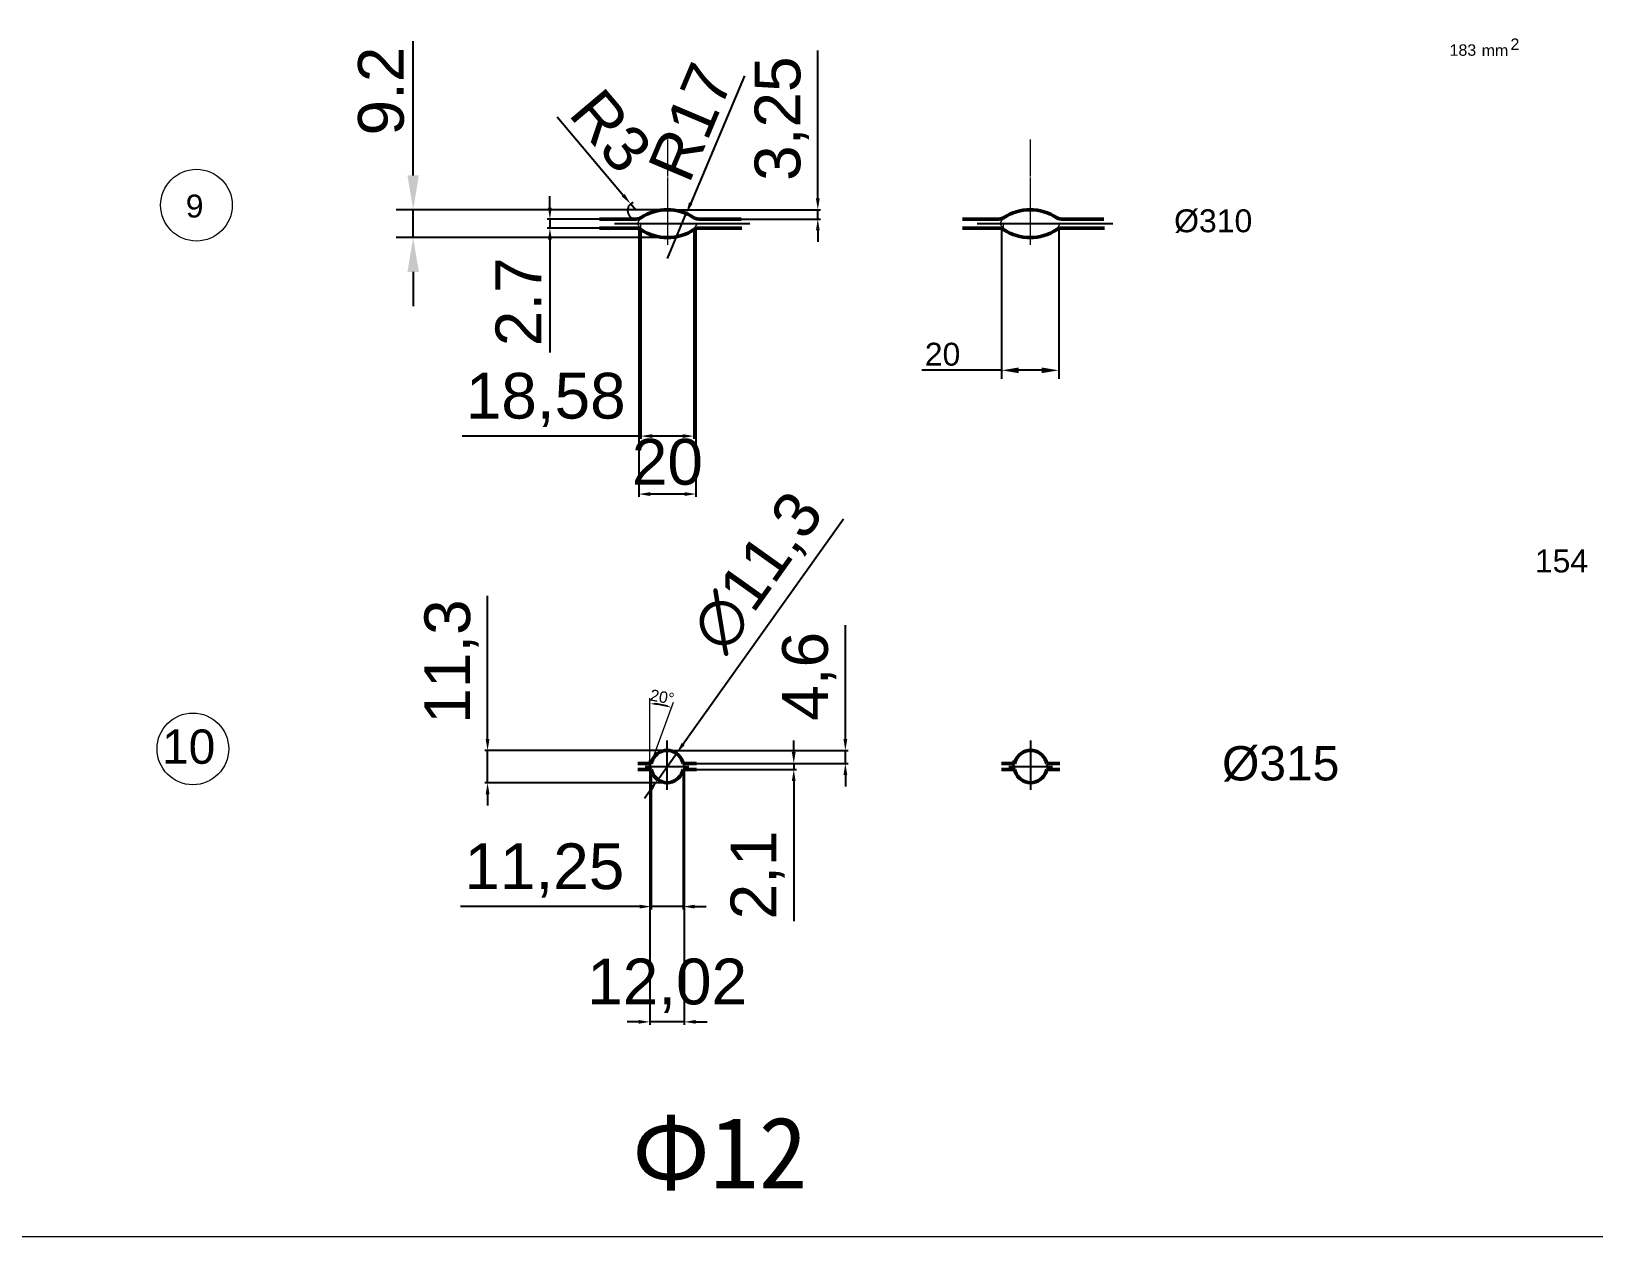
# Model space of a CAD drawing. Header units: millimetres. Extents: x -954 to 34898, y -2134 to 12006.
# Drawn here: x 23014 to 23560, y 764 to 1185 of the extents above; entities that cross this region are included whole.
import ezdxf

# ---------------------------------------------------------------- set-up
doc = ezdxf.new("R2010")
doc.units = ezdxf.units.MM
doc.header["$LTSCALE"] = 3
doc.linetypes.add('ACAD_ISO04W100', pattern=[30, 24, -3, 0, -3])
for name, color, linetype, lineweight in [('контурная', 7, 'Continuous', 50), ('осевые', 1, 'ACAD_ISO04W100', 25), ('размерные', 7, 'Continuous', 25), ('тонкая', 7, 'Continuous', 20), ('тонкий', 7, 'Continuous', 20), ('图层4', 250, 'Continuous', 13)]:
    doc.layers.add(name, color=color, linetype=linetype, lineweight=lineweight)
doc.layers.add('осевая', color=4, linetype='Continuous')
doc.styles.add('s1v4', font='arial.ttf', dxfattribs={"height": 4})
doc.styles.add('s2v4', font='arial.ttf', dxfattribs={"height": 8})
doc.styles.get("Standard").update_dxf_attribs({"font": 'arial.ttf'})
doc.dimstyles.new('ISO-25', dxfattribs={"dimtxt": 2.5, "dimasz": 2.5, "dimexe": 1.25, "dimexo": 0.625, "dimtad": 1, "dimtxsty": 'Standard', "dimcen": 2.5, "dimadec": 0, "dimazin": 0, "dimtfac": 1, "dimtmove": 0, "dimatfit": 3, "dimfxl": 1, "dimarcsym": 0})
doc.dimstyles.new('ISO-25$0', dxfattribs={"dimscale": 2, "dimtxt": 4, "dimasz": 3, "dimexe": 0.5, "dimexo": 0, "dimgap": 1, "dimtad": 1, "dimtxsty": 'Standard', "dimcen": 3, "dimclrd": 150, "dimclre": 150, "dimadec": 0, "dimazin": 0, "dimtfac": 1, "dimtmove": 0, "dimatfit": 3, "dimfxl": 1, "dimlwd": -1, "dimarcsym": 0})
doc.dimstyles.new('ISO-25$4', dxfattribs={"dimscale": 3, "dimtxt": 4, "dimasz": 1, "dimexe": 0, "dimexo": 1, "dimtad": 1, "dimtih": 1, "dimtoh": 1, "dimtxsty": 'Standard', "dimcen": 2, "dimclrd": 5, "dimclre": 5, "dimclrt": 3, "dimadec": 0, "dimazin": 0, "dimtfac": 1, "dimtmove": 0, "dimatfit": 3, "dimfxl": 1, "dimarcsym": 0})
doc.dimstyles.new('s1v4', dxfattribs={"dimtxt": 4, "dimasz": 1.5, "dimexe": 2, "dimexo": 0, "dimgap": 0.7, "dimtad": 1, "dimtxsty": 'Standard', "dimcen": 2.5, "dimadec": 0, "dimazin": 0, "dimtfac": 1, "dimtix": 1, "dimtmove": 0, "dimatfit": 3, "dimfxl": 1, "dimlwd": -1, "dimlwe": 20, "dimarcsym": 0})
doc.dimstyles.new('s2v4', dxfattribs={"dimtxt": 8, "dimasz": 6, "dimexe": 3, "dimexo": 0, "dimgap": 1.5, "dimtad": 1, "dimtxsty": 'Standard', "dimcen": 2.5, "dimadec": 0, "dimazin": 0, "dimtfac": 1, "dimtmove": 0, "dimatfit": 3, "dimfxl": 1, "dimarcsym": 0})
doc.dimstyles.new('s4v4', dxfattribs={"dimtxt": 16, "dimasz": 12, "dimexe": 6, "dimexo": 0, "dimgap": 3, "dimtad": 1, "dimtxsty": 'Standard', "dimcen": 2.5, "dimadec": 0, "dimazin": 0, "dimtfac": 1, "dimtmove": 0, "dimatfit": 3, "dimfxl": 1, "dimarcsym": 0})

# ---------------------------------------------------------------- blocks, each defined once
blk = doc.blocks.new('*D2419')
at = {"layer": 'Defpoints', "color": 0, "transparency": 16777216}
for p in [(23226.22, 1116.36), (23246.22, 1116.36), (23226.22, 1023.44)]:
    blk.add_point(p, dxfattribs=at)
at = {"layer": '图层4', "color": 0, "lineweight": -2, "transparency": 16777216}
for p, q in [((23226.22, 1116.36), (23226.22, 1022.44)), ((23246.22, 1116.36), (23246.22, 1022.44)), ((23242.22, 1023.44), (23230.22, 1023.44))]:
    blk.add_line(p, q, dxfattribs=at)
at = {"layer": '图层4', "color": 0, "transparency": 16777216}
for points in [[(23230.22, 1024.11), (23230.22, 1022.78), (23226.22, 1023.44)], [(23242.22, 1024.11), (23242.22, 1022.78), (23246.22, 1023.44)]]:
    blk.add_solid(points, dxfattribs=at)
at = {"layer": '图层4', "color": 0, "lineweight": 13, "transparency": 16777216, "insert": (23236.22, 1034.61), "char_height": 16, "attachment_point": 5}
blk.add_mtext('20', dxfattribs=at)
blk = doc.blocks.new('*D2459')
at = {"layer": 'Defpoints', "color": 0, "transparency": 16777216}
for p in [(23236.22, 1122.81), (23288.81, 1122.81), (23252.25, 1119.56)]:
    blk.add_point(p, dxfattribs=at)
at = {"layer": '图层4', "color": 0, "lineweight": -2, "transparency": 16777216}
for p, q in [((23288.81, 1126.81), (23288.81, 1178.48)), ((23236.22, 1122.81), (23289.81, 1122.81)), ((23288.81, 1119.56), (23288.81, 1122.81)), ((23252.25, 1119.56), (23289.81, 1119.56)), ((23288.81, 1115.56), (23288.81, 1111.56))]:
    blk.add_line(p, q, dxfattribs=at)
at = {"layer": '图层4', "color": 0, "transparency": 16777216}
for points in [[(23288.15, 1126.81), (23289.48, 1126.81), (23288.81, 1122.81)], [(23288.15, 1115.56), (23289.48, 1115.56), (23288.81, 1119.56)]]:
    blk.add_solid(points, dxfattribs=at)
at = {"layer": '图层4', "color": 0, "lineweight": 13, "transparency": 16777216, "insert": (23276.2, 1154.64), "char_height": 16, "attachment_point": 5, "rotation": 90}
blk.add_mtext('3,25', dxfattribs=at)
blk = doc.blocks.new('*D2460')
at = {"layer": 'Defpoints', "color": 0, "transparency": 16777216}
for p in [(23195.14, 1116.36), (23215.46, 1119.56), (23215.46, 1116.36)]:
    blk.add_point(p, dxfattribs=at)
at = {"layer": '图层4', "color": 0, "lineweight": -2, "transparency": 16777216}
for p, q in [((23195.14, 1123.56), (23195.14, 1127.56)), ((23215.46, 1119.56), (23194.14, 1119.56)), ((23215.46, 1116.36), (23194.14, 1116.36)), ((23195.14, 1119.56), (23195.14, 1116.36)), ((23195.14, 1112.36), (23195.14, 1072.95))]:
    blk.add_line(p, q, dxfattribs=at)
at = {"layer": '图层4', "color": 0, "transparency": 16777216}
for points in [[(23194.47, 1123.56), (23195.8, 1123.56), (23195.14, 1119.56)], [(23194.47, 1112.36), (23195.8, 1112.36), (23195.14, 1116.36)]]:
    blk.add_solid(points, dxfattribs=at)
at = {"layer": '图层4', "color": 0, "lineweight": 13, "transparency": 16777216, "insert": (23184.11, 1090.65), "char_height": 16, "attachment_point": 5, "rotation": 90}
blk.add_mtext('2.7', dxfattribs=at)
blk = doc.blocks.new('*D2461')
at = {"layer": 'Defpoints', "color": 0, "transparency": 16777216}
for p in [(23242.83, 1121.47), (23236.22, 1105.81)]:
    blk.add_point(p, dxfattribs=at)
at = {"layer": '图层4', "color": 0, "lineweight": -2, "transparency": 16777216}
for p, q in [((23263.14, 1169.59), (23244.39, 1125.15)), ((23236.22, 1105.81), (23242.83, 1121.47))]:
    blk.add_line(p, q, dxfattribs=at)
at = {"layer": '图层4', "color": 0, "transparency": 16777216}
blk.add_solid([(23243.77, 1125.41), (23245, 1124.89), (23242.83, 1121.47)], dxfattribs=at)
at = {"layer": '图层4', "color": 0, "lineweight": 13, "transparency": 16777216, "insert": (23244.37, 1153.5), "char_height": 16, "attachment_point": 5, "rotation": 67.1227}
blk.add_mtext('R17', dxfattribs=at)
blk = doc.blocks.new('*D2462')
at = {"layer": 'Defpoints', "color": 0, "transparency": 16777216}
for p in [(23223.36, 1124.85), (23225.29, 1122.56)]:
    blk.add_point(p, dxfattribs=at)
at = {"layer": '图层4', "color": 0, "lineweight": -2, "transparency": 16777216}
for p, q in [((23197.68, 1155.26), (23220.78, 1127.9)), ((23225.29, 1122.56), (23223.36, 1124.85))]:
    blk.add_line(p, q, dxfattribs=at)
blk.add_arc((23225.29, 1122.56), 3, 111.0847, 270, dxfattribs=at)
at = {"layer": '图层4', "color": 0, "transparency": 16777216}
blk.add_solid([(23221.29, 1128.33), (23220.27, 1127.47), (23223.36, 1124.85)], dxfattribs=at)
at = {"layer": '图层4', "color": 0, "lineweight": 13, "transparency": 16777216, "insert": (23216.47, 1150.32), "char_height": 16, "attachment_point": 5, "rotation": 310.1832}
blk.add_mtext('R3', dxfattribs=at)
blk = doc.blocks.new('*D2463')
at = {"layer": 'Defpoints', "color": 0, "transparency": 16777216}
for p in [(23226.93, 1115.87), (23245.51, 1115.87), (23245.51, 1043.71)]:
    blk.add_point(p, dxfattribs=at)
at = {"layer": '图层4', "color": 0, "lineweight": -2, "transparency": 16777216}
for p, q in [((23226.93, 1115.87), (23226.93, 1042.71)), ((23245.51, 1115.87), (23245.51, 1042.71)), ((23226.93, 1043.71), (23164.41, 1043.71)), ((23241.51, 1043.71), (23230.93, 1043.71))]:
    blk.add_line(p, q, dxfattribs=at)
at = {"layer": '图层4', "color": 0, "transparency": 16777216}
for points in [[(23230.93, 1044.38), (23230.93, 1043.05), (23226.93, 1043.71)], [(23241.51, 1044.38), (23241.51, 1043.05), (23245.51, 1043.71)]]:
    blk.add_solid(points, dxfattribs=at)
at = {"layer": '图层4', "color": 0, "lineweight": 13, "transparency": 16777216, "insert": (23193.67, 1056.33), "char_height": 16, "attachment_point": 5}
blk.add_mtext('18,58', dxfattribs=at)
blk = doc.blocks.new('*D2420')
at = {"layer": 'Defpoints', "color": 0, "transparency": 16777216}
for p in [(23353.07, 1116.36), (23373.07, 1116.36), (23353.07, 1066.69)]:
    blk.add_point(p, dxfattribs=at)
at = {"layer": 'тонкий', "color": 0, "lineweight": -2, "transparency": 16777216}
for p, q in [((23353.07, 1116.36), (23353.07, 1063.69)), ((23373.07, 1116.36), (23373.07, 1063.69)), ((23353.07, 1066.69), (23325.16, 1066.69)), ((23367.07, 1066.69), (23359.07, 1066.69))]:
    blk.add_line(p, q, dxfattribs=at)
at = {"layer": 'тонкий', "color": 0, "transparency": 16777216}
for points in [[(23359.07, 1067.69), (23359.07, 1065.69), (23353.07, 1066.69)], [(23367.07, 1067.69), (23367.07, 1065.69), (23373.07, 1066.69)]]:
    blk.add_solid(points, dxfattribs=at)
at = {"layer": 'тонкий', "color": 0, "transparency": 16777216, "insert": (23332.44, 1072.27), "char_height": 8, "attachment_point": 5}
blk.add_mtext('20', dxfattribs=at)
blk = doc.blocks.new('*D2436')
at = {"layer": 'Defpoints', "color": 0, "transparency": 16777216}
for p in [(23236.13, 933.86), (23246.09, 929.26), (23298.45, 933.86)]:
    blk.add_point(p, dxfattribs=at)
at = {"layer": '图层4', "color": 0, "lineweight": -2, "transparency": 16777216}
for p, q in [((23298.45, 937.86), (23298.45, 977.63)), ((23236.13, 933.86), (23299.45, 933.86)), ((23246.09, 929.26), (23299.45, 929.26)), ((23298.45, 929.26), (23298.45, 933.86)), ((23298.45, 925.26), (23298.45, 921.26))]:
    blk.add_line(p, q, dxfattribs=at)
at = {"layer": '图层4', "color": 0, "transparency": 16777216}
for points in [[(23297.78, 937.86), (23299.12, 937.86), (23298.45, 933.86)], [(23297.78, 925.26), (23299.12, 925.26), (23298.45, 929.26)]]:
    blk.add_solid(points, dxfattribs=at)
at = {"layer": '图层4', "color": 0, "lineweight": 13, "transparency": 16777216, "insert": (23285.83, 959.75), "char_height": 16, "attachment_point": 5, "rotation": 90}
blk.add_mtext('4,6', dxfattribs=at)
blk = doc.blocks.new('*D2437')
at = {"layer": 'Defpoints', "color": 0, "transparency": 16777216}
for p in [(23230.12, 928.21), (23242.14, 928.21), (23230.12, 838.98)]:
    blk.add_point(p, dxfattribs=at)
at = {"layer": '图层4', "color": 0, "lineweight": -2, "transparency": 16777216}
for p, q in [((23230.12, 928.21), (23230.12, 837.98)), ((23242.14, 928.21), (23242.14, 837.98)), ((23226.12, 838.98), (23222.12, 838.98)), ((23242.14, 838.98), (23230.12, 838.98)), ((23246.14, 838.98), (23250.14, 838.98))]:
    blk.add_line(p, q, dxfattribs=at)
at = {"layer": '图层4', "color": 0, "transparency": 16777216}
for points in [[(23226.12, 839.65), (23226.12, 838.32), (23230.12, 838.98)], [(23246.14, 839.65), (23246.14, 838.32), (23242.14, 838.98)]]:
    blk.add_solid(points, dxfattribs=at)
at = {"layer": '图层4', "color": 0, "lineweight": 13, "transparency": 16777216, "insert": (23236.13, 851.6), "char_height": 16, "attachment_point": 5}
blk.add_mtext('12,02', dxfattribs=at)
blk = doc.blocks.new('*D2416')
at = {"layer": 'Defpoints', "color": 0, "transparency": 16777216}
for p in [(23246.09, 929.26), (23246.09, 927.16), (23280.4, 927.16)]:
    blk.add_point(p, dxfattribs=at)
at = {"layer": '图层4', "color": 0, "lineweight": -2, "transparency": 16777216}
for p, q in [((23280.4, 933.26), (23280.4, 937.26)), ((23246.09, 929.26), (23281.4, 929.26)), ((23280.4, 929.26), (23280.4, 927.16)), ((23246.09, 927.16), (23281.4, 927.16)), ((23280.4, 923.16), (23280.4, 874.17))]:
    blk.add_line(p, q, dxfattribs=at)
at = {"layer": '图层4', "color": 0, "transparency": 16777216}
for points in [[(23279.73, 933.26), (23281.06, 933.26), (23280.4, 929.26)], [(23279.73, 923.16), (23281.06, 923.16), (23280.4, 927.16)]]:
    blk.add_solid(points, dxfattribs=at)
at = {"layer": '图层4', "color": 0, "lineweight": 13, "transparency": 16777216, "insert": (23267.78, 890.33), "char_height": 16, "attachment_point": 5, "rotation": 90}
blk.add_mtext('2,1', dxfattribs=at)
blk = doc.blocks.new('*D2438')
at = {"layer": 'Defpoints', "color": 0, "transparency": 16777216}
for p in [(23235.18, 949.57), (23230.12, 930.33), (23230.43, 929.07), (23230.12, 928.21), (23230.12, 928.21)]:
    blk.add_point(p, dxfattribs=at)
at = {"layer": 'размерные', "color": 0, "lineweight": 20, "transparency": 16777216}
for p, q in [((23230.12, 930.33), (23230.12, 952.16)), ((23230.43, 929.07), (23238.31, 950.72))]:
    blk.add_line(p, q, dxfattribs=at)
at = {"layer": 'размерные', "color": 0, "transparency": 16777216}
blk.add_arc((23230.12, 928.21), 21.95, 73.9161, 86.0839, dxfattribs=at)
for points in [[(23231.61, 949.86), (23231.63, 950.36), (23230.12, 950.16)], [(23236.28, 949.54), (23236.12, 949.07), (23237.63, 948.84)]]:
    blk.add_solid(points, dxfattribs=at)
at = {"layer": 'размерные', "color": 0, "transparency": 16777216, "insert": (23234.41, 952.53), "char_height": 4, "attachment_point": 5, "rotation": 350}
blk.add_mtext('20°', dxfattribs=at)
blk = doc.blocks.new('*D2439')
at = {"layer": 'Defpoints', "color": 0, "transparency": 16777216}
for p in [(23230.5, 927.16), (23241.75, 927.16), (23241.75, 879.26)]:
    blk.add_point(p, dxfattribs=at)
at = {"layer": '图层4', "color": 0, "lineweight": -2, "transparency": 16777216}
for p, q in [((23230.5, 927.16), (23230.5, 878.26)), ((23241.75, 927.16), (23241.75, 878.26)), ((23226.5, 879.26), (23163.89, 879.26)), ((23241.75, 879.26), (23230.5, 879.26)), ((23245.75, 879.26), (23249.75, 879.26))]:
    blk.add_line(p, q, dxfattribs=at)
at = {"layer": '图层4', "color": 0, "transparency": 16777216}
for points in [[(23226.5, 879.93), (23226.5, 878.6), (23230.5, 879.26)], [(23245.75, 879.93), (23245.75, 878.6), (23241.75, 879.26)]]:
    blk.add_solid(points, dxfattribs=at)
at = {"layer": '图层4', "color": 0, "lineweight": 13, "transparency": 16777216, "insert": (23193.2, 891.88), "char_height": 16, "attachment_point": 5}
blk.add_mtext('11,25', dxfattribs=at)
blk = doc.blocks.new('*D2440')
at = {"layer": 'Defpoints', "color": 0, "transparency": 16777216}
for p in [(23239.41, 932.81), (23232.85, 923.61)]:
    blk.add_point(p, dxfattribs=at)
at = {"layer": '图层4', "color": 0, "lineweight": -2, "transparency": 16777216}
for p, q in [((23297.82, 1014.7), (23241.73, 936.07)), ((23232.85, 923.61), (23239.41, 932.81)), ((23230.52, 920.36), (23228.2, 917.1))]:
    blk.add_line(p, q, dxfattribs=at)
at = {"layer": '图层4', "color": 0, "transparency": 16777216}
for points in [[(23241.19, 936.46), (23242.27, 935.68), (23239.41, 932.81)], [(23229.98, 920.74), (23231.07, 919.97), (23232.85, 923.61)]]:
    blk.add_solid(points, dxfattribs=at)
at = {"layer": '图层4', "color": 0, "lineweight": 13, "transparency": 16777216, "insert": (23268.47, 995.73), "char_height": 16, "attachment_point": 5, "rotation": 54.4986}
blk.add_mtext('∅11,3', dxfattribs=at)
blk = doc.blocks.new('*D2441')
at = {"layer": 'Defpoints', "color": 0, "transparency": 16777216}
for p in [(23173.34, 933.86), (23236.13, 933.86), (23236.13, 922.56)]:
    blk.add_point(p, dxfattribs=at)
at = {"layer": '图层4', "color": 0, "lineweight": -2, "transparency": 16777216}
for p, q in [((23173.34, 937.86), (23173.34, 987.92)), ((23236.13, 933.86), (23172.34, 933.86)), ((23173.34, 922.56), (23173.34, 933.86)), ((23236.13, 922.56), (23172.34, 922.56)), ((23173.34, 918.56), (23173.34, 914.56))]:
    blk.add_line(p, q, dxfattribs=at)
at = {"layer": '图层4', "color": 0, "transparency": 16777216}
for points in [[(23172.68, 937.86), (23174.01, 937.86), (23173.34, 933.86)], [(23172.68, 918.56), (23174.01, 918.56), (23173.34, 922.56)]]:
    blk.add_solid(points, dxfattribs=at)
at = {"layer": '图层4', "color": 0, "lineweight": 13, "transparency": 16777216, "insert": (23160.73, 964.89), "char_height": 16, "attachment_point": 5, "rotation": 90}
blk.add_mtext('11,3', dxfattribs=at)
blk = doc.blocks.new('*D2540')
at = {"layer": 'Defpoints', "color": 0, "transparency": 16777216}
for p in [(23147.32, 1122.81), (23236.22, 1122.81), (23236.22, 1113.11)]:
    blk.add_point(p, dxfattribs=at)
at = {"layer": 'размерные', "color": 0, "lineweight": -2, "transparency": 16777216}
for p, q in [((23147.32, 1134.81), (23147.32, 1181.77)), ((23236.22, 1122.81), (23141.32, 1122.81)), ((23147.32, 1113.11), (23147.32, 1122.81)), ((23236.22, 1113.11), (23141.32, 1113.11)), ((23147.32, 1101.11), (23147.32, 1089.11))]:
    blk.add_line(p, q, dxfattribs=at)
at = {"layer": 'размерные', "color": 0, "transparency": 16777216}
for points in [[(23145.32, 1134.81), (23149.32, 1134.81), (23147.32, 1122.81)], [(23145.32, 1101.11), (23149.32, 1101.11), (23147.32, 1113.11)]]:
    blk.add_solid(points, dxfattribs=at)
at = {"layer": 'размерные', "color": 0, "transparency": 16777216, "insert": (23136.15, 1164.29), "char_height": 16, "attachment_point": 5, "rotation": 90}
blk.add_mtext('9.2', dxfattribs=at)

msp = doc.modelspace()

# ---------------------------------------------------------------- linework, layer by layer
at = {"lineweight": 13}
msp.add_lwpolyline([(22300.156, 2864.989), (25552.141, 2864.989), (25552.141, 763.885), (22300.156, 763.885)], close=True, dxfattribs=at)
at = {"layer": 'контурная'}
for p, q in [((23212.526, 1119.556), (23225.292, 1119.556)), ((23212.526, 1116.356), (23225.292, 1116.356)), ((23247.15, 1119.556), (23261.981, 1119.556)), ((23247.15, 1116.356), (23262.235, 1116.356)), ((23339.374, 1119.556), (23352.141, 1119.556)), ((23339.374, 1116.356), (23352.141, 1116.356)), ((23373.998, 1119.556), (23388.83, 1119.556)), ((23373.998, 1116.356), (23389.084, 1116.356)), ((23230.5, 929.264), (23225.9, 929.264)), ((23230.5, 929.264), (23230.751, 929.953)), ((23241.753, 929.264), (23241.502, 929.953)), ((23241.753, 929.264), (23246.354, 929.264)), ((23357.626, 929.264), (23353.026, 929.264)), ((23357.626, 929.264), (23357.877, 929.953)), ((23368.879, 929.264), (23368.629, 929.953)), ((23368.879, 929.264), (23373.48, 929.264)), ((23230.5, 927.164), (23225.9, 927.164)), ((23230.5, 927.164), (23230.751, 926.475)), ((23241.753, 927.164), (23241.502, 926.475)), ((23241.753, 927.164), (23246.354, 927.164)), ((23357.626, 927.164), (23353.026, 927.164)), ((23357.626, 927.164), (23357.877, 926.475)), ((23368.879, 927.164), (23368.629, 926.475)), ((23368.879, 927.164), (23373.48, 927.164))]:
    msp.add_line(p, q, dxfattribs=at)
for centre, radius, start, end in [((23236.221, 1105.806), 17, 56.87706, 123.12294), ((23363.07, 1105.806), 17, 56.87706, 123.12294), ((23225.292, 1122.556), 3, 270, 303.12294), ((23225.292, 1113.356), 3, 56.87706, 90), ((23236.221, 1130.106), 17, 236.87706, 303.12294), ((23247.15, 1122.556), 3, 236.87706, 270), ((23247.15, 1113.356), 3, 90, 123.12294), ((23352.141, 1122.556), 3, 270, 303.12294), ((23352.141, 1113.356), 3, 56.87706, 90), ((23363.07, 1130.106), 17, 236.87706, 303.12294), ((23373.998, 1122.556), 3, 236.87706, 270), ((23373.998, 1113.356), 3, 90, 123.12294), ((23236.127, 928.214), 5.65, 90, 162.07723), ((23236.127, 928.214), 5.65, 17.92277, 90), ((23363.253, 928.214), 5.65, 90, 162.07723), ((23363.253, 928.214), 5.65, 17.92277, 90), ((23236.127, 928.214), 5.65, 197.92277, 270), ((23236.127, 928.214), 5.65, 270, 342.07723), ((23363.253, 928.214), 5.65, 197.92277, 270), ((23363.253, 928.214), 5.65, 270, 342.07723)]:
    msp.add_arc(centre, radius, start, end, dxfattribs=at)
at = {"layer": 'осевая'}
for p, q in [((23236.127, 920.073), (23236.127, 937.355)), ((23363.253, 920.073), (23363.253, 937.355)), ((23228.444, 928.214), (23243.75, 928.214)), ((23355.57, 928.214), (23370.876, 928.214))]:
    msp.add_line(p, q, dxfattribs=at)
at = {"layer": 'осевые'}
for p, q in [((23217.677, 1117.956), (23265.079, 1117.956)), ((23344.525, 1117.956), (23391.927, 1117.956))]:
    msp.add_line(p, q, dxfattribs=at)
at = {"layer": 'размерные'}
for p, q in [((23230.118, 928.214), (23230.118, 930.328)), ((23230.118, 928.214), (23230.43, 929.072)), ((23242.135, 928.214), (23241.825, 929.067)), ((23357.244, 928.214), (23357.244, 930.328)), ((23357.244, 928.214), (23357.557, 929.072)), ((23369.261, 928.214), (23368.951, 929.067)), ((23230.118, 928.214), (23230.43, 927.355)), ((23242.135, 928.214), (23241.825, 927.36)), ((23357.244, 928.214), (23357.557, 927.355)), ((23369.261, 928.214), (23368.951, 927.36))]:
    msp.add_line(p, q, dxfattribs=at)
at = {"layer": 'тонкая'}
for centre in [(23071.543, 1124.413), (23070.287, 934.382)]:
    msp.add_circle(centre, 12.532, dxfattribs=at)
at = {"layer": 'тонкий'}
for p, q in [((23236.221, 1147.359), (23236.221, 1134.436)), ((23363.07, 1147.359), (23363.07, 1134.436)), ((23236.221, 1134.086), (23236.221, 1110.606)), ((23363.07, 1134.086), (23363.07, 1110.606)), ((23225.744, 1117.956), (23226.932, 1120.044)), ((23226.932, 1115.869), (23225.744, 1117.956)), ((23226.224, 1116.356), (23226.224, 1116.806)), ((23226.932, 1115.869), (23226.932, 1117.956)), ((23245.511, 1115.869), (23246.698, 1117.956)), ((23246.218, 1116.356), (23246.218, 1116.942)), ((23352.593, 1117.956), (23353.78, 1120.044)), ((23353.78, 1115.869), (23352.593, 1117.956)), ((23353.073, 1116.356), (23353.073, 1116.806)), ((23353.78, 1115.869), (23353.78, 1117.956)), ((23372.359, 1115.869), (23373.547, 1117.956)), ((23373.067, 1116.356), (23373.067, 1116.942))]:
    msp.add_line(p, q, dxfattribs=at)

# ---------------------------------------------------------------- texts
at = {"lineweight": 13, "insert": (23223.828, 805.794), "char_height": 25, "width": 145.88889, "attachment_point": 1}
msp.add_mtext('{\\fSimSun|b0|i0|c134|p54;\\C1;Φ1\\fSimSun|b0|i0|c0|p54;2}', dxfattribs=at)
at = {"layer": 'тонкая', "style": 's1v4'}
for s, height, p in [('183', 4, (23509.732, 1176.62)), ('2', 4, (23531.029, 1178.664)), ('mm', 4, (23520.96, 1176.52)), ('154', 8, (23539.542, 996.07))]:
    msp.add_text(s, height=height, dxfattribs=at).set_placement(p)
at = {"layer": 'тонкий'}
for s, height, style, p in [('9', 8, 's2v4', (23067.799, 1120.099)), ('%%C310', 8, 's2v4', (23413.41, 1114.947)), ('10', 12, 's1v4', (23059.491, 929.172)), ('%%C315', 12, 's1v4', (23430.186, 923.354))]:
    msp.add_text(s, height=height, dxfattribs=dict(at, style=style)).set_placement(p)

# ---------------------------------------------------------------- dimensions: what is measured, and where the dimension line sits
at = {"layer": 'размерные'}
dim = msp.add_linear_dim(base=(23147.319, 1122.806), p1=(23236.221, 1113.106), p2=(23236.221, 1122.806), angle=90, text='9.2', dimstyle='s4v4', dxfattribs=at)
dim.commit()
dim.dimension.update_dxf_attribs({"geometry": '*D2540', "text_midpoint": (23136.15, 1164.289)})
dim = msp.add_angular_dim_2l(base=(23235.18, 949.573), line1=((23230.118, 928.214), (23230.118, 930.328)), line2=((23230.118, 928.214), (23230.43, 929.072)), dimstyle='s1v4', dxfattribs=at)
dim.commit()
dim.dimension.update_dxf_attribs({"geometry": '*D2438', "text_midpoint": (23234.406, 952.532)})
at = {"layer": 'тонкий'}
dim = msp.add_linear_dim(base=(23353.073, 1066.685), p1=(23373.067, 1116.356), p2=(23353.073, 1116.356), dimstyle='s2v4', override={"dimdec": 0}, dxfattribs=at)
dim.commit()
dim.dimension.update_dxf_attribs({"geometry": '*D2420', "text_midpoint": (23332.443, 1066.685), "dimtype": 160})
at = {"layer": '图层4', "color": 0, "lineweight": 13}
for center, mpoint, picture, middle in [((23236.221, 1105.806), (23242.83, 1121.469), '*D2461', (23244.373, 1153.505)), ((23225.292, 1122.556), (23223.357, 1124.848), '*D2462', (23216.473, 1150.318))]:
    dim = msp.add_radius_dim(center=center, mpoint=mpoint, dimstyle='ISO-25$4', override={"dimscale": 1, "dimtxt": 16, "dimasz": 4, "dimexe": 1, "dimexo": 0, "dimgap": 3, "dimtih": 0, "dimtoh": 0, "dimcen": 2.5, "dimclrd": 0, "dimclre": 0, "dimclrt": 0}, dxfattribs=at)
    dim.commit()
    dim.dimension.update_dxf_attribs({"geometry": picture, "text_midpoint": middle})
for base, p1, p2, picture, middle in [((23288.815, 1122.806), (23252.246, 1119.556), (23236.221, 1122.806), '*D2459', (23288.815, 1154.641)), ((23173.342, 933.864), (23236.127, 922.564), (23236.127, 933.864), '*D2441', (23173.342, 964.891)), ((23298.449, 933.864), (23246.087, 929.264), (23236.127, 933.864), '*D2436', (23298.449, 959.745)), ((23280.398, 927.164), (23246.087, 929.264), (23246.087, 927.164), '*D2416', (23280.398, 890.329))]:
    dim = msp.add_linear_dim(base=base, p1=p1, p2=p2, angle=90, dimstyle='ISO-25$0', override={"dimscale": 1, "dimtxt": 16, "dimasz": 4, "dimexe": 1, "dimgap": 3, "dimcen": 2.5, "dimclrd": 0, "dimclre": 0, "dimlwd": 65534}, dxfattribs=at)
    dim.commit()
    dim.dimension.update_dxf_attribs({"geometry": picture, "text_midpoint": middle, "dimtype": 160})
dim = msp.add_linear_dim(base=(23195.138, 1116.356), p1=(23215.465, 1119.556), p2=(23215.465, 1116.356), angle=90, text='2.7', dimstyle='ISO-25$0', override={"dimscale": 1, "dimtxt": 16, "dimasz": 4, "dimexe": 1, "dimgap": 3, "dimcen": 2.5, "dimclrd": 0, "dimclre": 0, "dimlwd": 65534}, dxfattribs=at)
dim.commit()
dim.dimension.update_dxf_attribs({"geometry": '*D2460', "text_midpoint": (23195.138, 1090.655), "dimtype": 160})
for base, p1, p2, override, picture, middle in [((23245.511, 1043.712), (23226.932, 1115.869), (23245.511, 1115.869), {"dimscale": 1, "dimtxt": 16, "dimasz": 4, "dimexe": 1, "dimgap": 3, "dimcen": 2.5, "dimclrd": 0, "dimclre": 0, "dimlwd": 65534}, '*D2463', (23193.672, 1043.712)), ((23226.224, 1023.442), (23246.218, 1116.356), (23226.224, 1116.356), {"dimscale": 1, "dimtxt": 16, "dimasz": 4, "dimexe": 1, "dimgap": 3, "dimdec": 0, "dimcen": 2.5, "dimclrd": 0, "dimclre": 0, "dimlwd": 65534}, '*D2419', (23236.221, 1023.442)), ((23241.753, 879.262), (23230.5, 927.164), (23241.753, 927.164), {"dimscale": 1, "dimtxt": 16, "dimasz": 4, "dimexe": 1, "dimgap": 3, "dimcen": 2.5, "dimclrd": 0, "dimclre": 0, "dimlwd": 65534}, '*D2439', (23193.197, 879.262)), ((23230.118, 838.984), (23242.135, 928.214), (23230.118, 928.214), {"dimscale": 1, "dimtxt": 16, "dimasz": 4, "dimexe": 1, "dimgap": 3, "dimcen": 2.5, "dimclrd": 0, "dimclre": 0, "dimlwd": 65534}, '*D2437', (23236.127, 838.984))]:
    dim = msp.add_linear_dim(base=base, p1=p1, p2=p2, dimstyle='ISO-25$0', override=override, dxfattribs=at)
    dim.commit()
    dim.dimension.update_dxf_attribs({"geometry": picture, "text_midpoint": middle, "dimtype": 160})
dim = msp.add_diameter_dim_2p(p1=(23232.846, 923.614), p2=(23239.408, 932.813), dimstyle='ISO-25', override={"dimtxt": 16, "dimasz": 4, "dimexe": 1, "dimexo": 0, "dimgap": 3}, dxfattribs=at)
dim.commit()
dim.dimension.update_dxf_attribs({"geometry": '*D2440', "text_midpoint": (23278.957, 988.257), "dimtype": 163})

doc.saveas('drawing.dxf')
